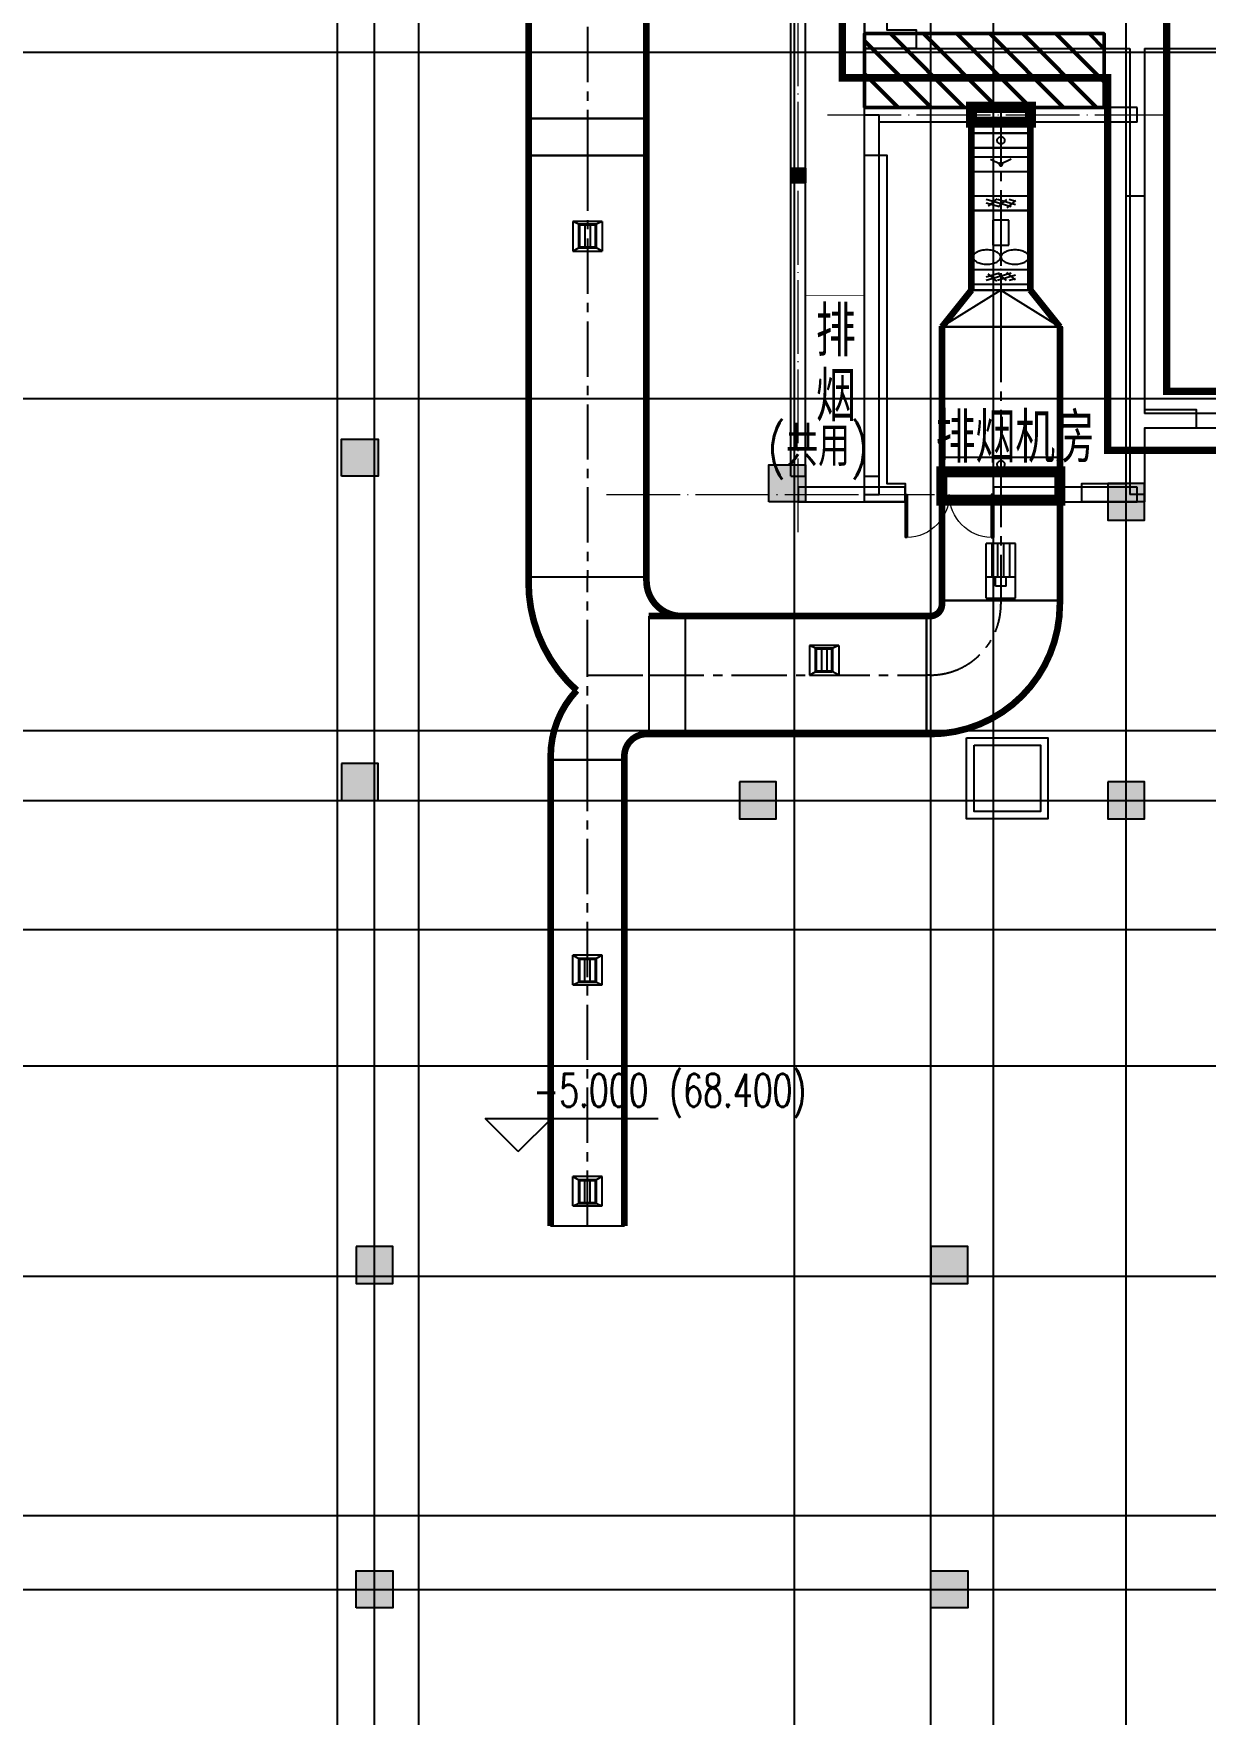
# Model space of a CAD drawing. Extents: x 369444 to 684549, y -549309 to 575337.
# Drawn here: x 562399 to 578299, y 200661 to 223457 of the extents above; entities that cross this region are included whole.
import ezdxf

# ---------------------------------------------------------------- set-up
doc = ezdxf.new("R2010")
doc.units = 0
doc.header["$LTSCALE"] = 1000
doc.header["$MEASUREMENT"] = 0
for name, pattern in [('CENTER2', [1.125, 0.75, -0.125, 0.125, -0.125]), ('DASH', [0.35, 0.25, -0.1]), ('DOTE', [2.42, 2, -0.2, 0.02, -0.2])]:
    doc.linetypes.add(name, pattern=pattern)
for name, color, linetype in [('COLUMN', 9, 'Continuous'), ('DOTE', 1, 'Continuous'), ('DUCT-排烟中心线', 5, 'CENTER2'), ('DUCT-排烟法兰', 4, 'Continuous'), ('DUCT-排烟管', 2, 'Continuous'), ('DUCT-排烟管端线', 4, 'Continuous'), ('DUCT-排烟阀门', 7, 'Continuous'), ('WALL', 9, 'Continuous'), ('WINDOW', 4, 'Continuous'), ('二期轮廓线', 8, 'DASH'), ('景观场地标高', 4, 'Continuous'), ('构造柱', 6, 'Continuous'), ('砼墙', 151, 'Continuous'), ('车库集水坑', 60, 'Continuous'), ('车库风井', 6, 'Continuous'), ('防火分区线', 7, 'Continuous'), ('颜洞口', 1, 'Continuous'), ('风管标注', 3, 'Continuous')]:
    doc.layers.add(name, color=color, linetype=linetype)
doc.layers.add('DOTE2', color=122, linetype='DOTE', lineweight=9)
doc.layers.add('TEXT', color=7, linetype='Continuous', lineweight=13)
doc.layers.add('FH-全面积', color=1, linetype='Continuous', lineweight=50, plot=False)
doc.styles.add('_HZTXT', font='txt.shx', dxfattribs={"width": 0.8, "bigfont": 'HZTXT.shx'})
doc.styles.add('_TCH_DIM', font='SIMPLEX', dxfattribs={"bigfont": 'GBCBIG'})

# ---------------------------------------------------------------- blocks, each defined once
blk = doc.blocks.new('A$C47E9097D')
at = {"layer": '构造柱'}
blk.add_hatch(color=256, dxfattribs=at).paths.add_polyline_path([(192350, -248876), (192150, -248876), (192150, -249076), (192350, -249076)])
blk.add_lwpolyline([(192150, -248876), (192350, -248876), (192350, -249076), (192150, -249076)], close=True, dxfattribs=at)
blk = doc.blocks.new('$DorLib2D$00000002')
for p, q in [((-0.5, 0), (-0.5, 0.4875)), ((-0.475, 0.4875), (-0.5, 0.4875)), ((-0.475, 0), (-0.475, 0.4875)), ((0.475, 0), (0.475, 0.4875)), ((0.475, 0.4875), (0.5, 0.4875)), ((0.5, 0), (0.5, 0.4875)), ((-0.5, 0), (-0.475, 0)), ((0.5, 0), (0.475, 0))]:
    blk.add_line(p, q)
at = {"lineweight": 13}
for centre, start, end in [((-0.4875, 0), 0, 88.53072), ((0.4875, 0), 91.46928, 180)]:
    blk.add_arc(centre, 0.4875, start, end, dxfattribs=at)
blk = doc.blocks.new('column500')
h = blk.add_hatch(color=0)
h.dxf.hatch_style = 1
h.paths.add_polyline_path([(-216381, -381440), (-215881, -381440), (-215881, -380940), (-216381, -380940)])
at = {"color": 0}
blk.add_lwpolyline([(-216381, -381440), (-215881, -381440), (-215881, -380940), (-216381, -380940)], close=True, dxfattribs=at)
blk = doc.blocks.new('56154dghgh')
at = {"layer": '车库集水坑', "lineweight": -2}
for points in [[(525097111, 3952329891), (525098211, 3952329891), (525098211, 3952328791), (525097111, 3952328791)], [(525097211, 3952329791), (525098111, 3952329791), (525098111, 3952328891), (525097211, 3952328891)]]:
    blk.add_lwpolyline(points, close=True, dxfattribs=at)
blk = doc.blocks.new('N-风管')
at = {"color": 0}
for p, q in [((38489411080.671562, 3905315530.820936, 3000.000008), (38489411080.671562, 3905314730.820936, 3000.000008)), ((38489411880.671562, 3905315530.820936, 3000.000008), (38489411080.671562, 3905315530.820936, 3000.000008)), ((38489411880.671562, 3905314730.820936, 3000.000008), (38489411880.671562, 3905315530.820936, 3000.000008)), ((38489405760.016151, 3905315340, 2600), (38489405671.127274, 3905315380, 2600)), ((38489405671.127274, 3905315380, 2600), (38489405671.127274, 3905314980, 2600)), ((38489406071.127274, 3905315380, 2600), (38489405671.127274, 3905315380, 2600)), ((38489405834.090233, 3905315340, 2600), (38489405834.090233, 3905315028, 2600)), ((38489405908.164307, 3905315340, 2600), (38489405908.164307, 3905315028, 2600)), ((38489406071.127274, 3905315380, 2600), (38489405982.23838, 3905315340, 2600)), ((38489411372.927811, 3905315402.404943, 3000.000008), (38489411372.927811, 3905315060.45676, 3000.000008)), ((38489411588.415314, 3905315402.404943, 3000.000008), (38489411372.927811, 3905315402.404943, 3000.000008)), ((38489411588.415314, 3905315060.45676, 3000.000008), (38489411588.415314, 3905315402.404943, 3000.000008)), ((38489405671.127274, 3905314980, 2600), (38489405760.016151, 3905315028, 2600)), ((38489405671.127274, 3905314980, 2600), (38489406071.127274, 3905314980, 2600)), ((38489406071.127274, 3905314980, 2600), (38489405982.23838, 3905315028, 2600)), ((38489411372.927811, 3905315060.45676, 3000.000008), (38489411588.415314, 3905315060.45676, 3000.000008)), ((38489411480.671562, 3905315060.45676, 3000.000008), (38489411480.671562, 3905314900.025253, 3000.000008)), ((38489411080.671562, 3905314730.820936, 3000.000008), (38489411880.671562, 3905314730.820936, 3000.000008)), ((38489411680.670143, 3905311015.41483, 2600.00001), (38489411280.670143, 3905311015.41483, 2600.00001)), ((38489411680.670143, 3905310274.41483, 2600.00001), (38489411680.670143, 3905311015.41483, 2600.00001)), ((38489411680.670143, 3905310559.40343, 2600.00001), (38489411280.670143, 3905310559.40343, 2600.00001)), ((38489411552.670143, 3905310438.62043, 2600.00001), (38489411552.670143, 3905310559.40343, 2600.00001)), ((38489411552.670143, 3905310438.62043, 2600.00001), (38489411408.670143, 3905310438.62043, 2600.00001)), ((38489411280.670143, 3905310274.41483, 2600.00001), (38489411680.670143, 3905310274.41483, 2600.00001)), ((38489408970.11615, 3905309590.5, 2600), (38489408881.227257, 3905309630.5, 2600)), ((38489408881.227257, 3905309630.5, 2600), (38489408881.227257, 3905309230.5, 2600)), ((38489409281.227257, 3905309630.5, 2600), (38489408881.227257, 3905309630.5, 2600)), ((38489409281.227257, 3905309630.5, 2600), (38489409192.338379, 3905309590.5, 2600)), ((38489409044.190224, 3905309590.5, 2600), (38489409044.190224, 3905309278.5, 2600)), ((38489409118.264313, 3905309590.5, 2600), (38489409118.264313, 3905309278.5, 2600)), ((38489408881.227257, 3905309230.5, 2600), (38489408970.11615, 3905309278.5, 2600)), ((38489408881.227257, 3905309230.5, 2600), (38489409281.227257, 3905309230.5, 2600)), ((38489409281.227257, 3905309230.5, 2600), (38489409192.338379, 3905309278.5, 2600)), ((38489406071.127274, 3905305430.195541, 2600), (38489405671.127274, 3905305430.195541, 2600)), ((38489405671.127274, 3905305430.195541, 2600), (38489405760.016151, 3905305382.195541, 2600)), ((38489405834.090233, 3905305070.195541, 2600), (38489405834.090233, 3905305382.195541, 2600)), ((38489405908.164307, 3905305070.195541, 2600), (38489405908.164307, 3905305382.195541, 2600)), ((38489406071.127274, 3905305430.195541, 2600), (38489405982.23838, 3905305382.195541, 2600)), ((38489406071.127274, 3905305030.195541, 2600), (38489406071.127274, 3905305430.195541, 2600)), ((38489405671.127274, 3905305030.195541, 2600), (38489405760.016151, 3905305070.195541, 2600)), ((38489405982.23838, 3905305070.195541, 2600), (38489406071.127274, 3905305030.195541, 2600)), ((38489405671.127274, 3905305030.195541, 2600), (38489406071.127274, 3905305030.195541, 2600)), ((38489406071.127274, 3905302430.195541, 2600), (38489405671.127274, 3905302430.195541, 2600)), ((38489405671.127274, 3905302430.195541, 2600), (38489405760.016151, 3905302382.195541, 2600)), ((38489405834.090233, 3905302070.195541, 2600), (38489405834.090233, 3905302382.195541, 2600)), ((38489405908.164307, 3905302070.195541, 2600), (38489405908.164307, 3905302382.195541, 2600)), ((38489406071.127274, 3905302430.195541, 2600), (38489405982.23838, 3905302382.195541, 2600)), ((38489406071.127274, 3905302030.195541, 2600), (38489406071.127274, 3905302430.195541, 2600)), ((38489405671.127274, 3905302030.195541, 2600), (38489405760.016151, 3905302070.195541, 2600)), ((38489405671.127274, 3905302030.195541, 2600), (38489406071.127274, 3905302030.195541, 2600)), ((38489405982.23838, 3905302070.195541, 2600), (38489406071.127274, 3905302030.195541, 2600))]:
    blk.add_line(p, q, dxfattribs=at)
at = {"color": 0, "lineweight": 40}
for p, q in [((38489405982.23838, 3905315340, 2600), (38489405760.016151, 3905315340, 2600)), ((38489405760.016151, 3905315028, 2600), (38489405760.016151, 3905315340, 2600)), ((38489405982.23838, 3905315028, 2600), (38489405982.23838, 3905315340, 2600)), ((38489405760.016151, 3905315028, 2600), (38489405982.23838, 3905315028, 2600)), ((38489409192.338379, 3905309590.5, 2600), (38489408970.11615, 3905309590.5, 2600)), ((38489408970.11615, 3905309278.5, 2600), (38489408970.11615, 3905309590.5, 2600)), ((38489409192.338379, 3905309278.5, 2600), (38489409192.338379, 3905309590.5, 2600)), ((38489408970.11615, 3905309278.5, 2600), (38489409192.338379, 3905309278.5, 2600)), ((38489405982.23838, 3905305382.195541, 2600), (38489405760.016151, 3905305382.195541, 2600)), ((38489405760.016151, 3905305382.195541, 2600), (38489405760.016151, 3905305070.195541, 2600)), ((38489405982.23838, 3905305382.195541, 2600), (38489405982.23838, 3905305070.195541, 2600)), ((38489405760.016151, 3905305070.195541, 2600), (38489405982.23838, 3905305070.195541, 2600)), ((38489405982.23838, 3905302382.195541, 2600), (38489405760.016151, 3905302382.195541, 2600)), ((38489405760.016151, 3905302382.195541, 2600), (38489405760.016151, 3905302070.195541, 2600)), ((38489405982.23838, 3905302382.195541, 2600), (38489405982.23838, 3905302070.195541, 2600)), ((38489405760.016151, 3905302070.195541, 2600), (38489405982.23838, 3905302070.195541, 2600))]:
    blk.add_line(p, q, dxfattribs=at)
at = {"color": 0, "linetype": 'Continuous'}
for p, q in [((38489406071.127274, 3905315380, 2600), (38489406071.127274, 3905314980, 2600)), ((38489411280.670143, 3905310274.41483, 2600.00001), (38489411280.670143, 3905311015.41483, 2600.00001)), ((38489411360.670143, 3905310559.40343, 2600.00001), (38489411360.670143, 3905311015.41483, 2600.00001)), ((38489411440.670143, 3905310559.40343, 2600.00001), (38489411440.670143, 3905311015.41483, 2600.00001)), ((38489411520.670143, 3905310559.40343, 2600.00001), (38489411520.670143, 3905311015.41483, 2600.00001)), ((38489411600.670143, 3905310559.40343, 2600.00001), (38489411600.670143, 3905311015.41483, 2600.00001)), ((38489411408.670143, 3905310438.62043, 2600.00001), (38489411408.670143, 3905310559.40343, 2600.00001)), ((38489409281.227257, 3905309630.5, 2600), (38489409281.227257, 3905309230.5, 2600)), ((38489405671.127274, 3905305030.195541, 2600), (38489405671.127274, 3905305430.195541, 2600)), ((38489405671.127274, 3905302030.195541, 2600), (38489405671.127274, 3905302430.195541, 2600))]:
    blk.add_line(p, q, dxfattribs=at)
at = {"color": 0}
for centre, major_axis, ratio, start_param, end_param in [((38489411152.286118, 3905314900.025253, 3000.000008), (-50.145075, 13.213402), 0.999999968, -0.4262101611, 0.2576469099), ((38489411152.286118, 3905314900.025253, 3000.000008), (47.771673, 20.173988), 0.9999999667, 2.742010948, 3.4258680271), ((38489411217.689301, 3905314846.717683, 3000.000008), (-98.876179, 93.716623), 0.9999998411, -0.341996041, 0.0747575126), ((38489411217.689301, 3905314953.332823, 3000.000008), (103.797526, 88.234787), 0.9999998646, 3.1209171448, 3.5376706858), ((38489411261.318779, 3905314760.866625, 3000.000008), (-75.910463, 219.794392), 0.9999996309, -0.125070434, 0.1376413551), ((38489411290.053162, 3905314624.363283, 3000.000008), (-10.42252, 371.882687), 0.9999999191, -0.0280190341, 0.1794550407), ((38489411290.053162, 3905314624.363283, 3000.000008), (-371.160887, 25.396662), 0.9999998827, 4.5732333702, 4.7807074245), ((38489411318.787552, 3905314760.866625, 3000.000008), (-218.632186, 79.195759), 0.9999997334, 4.5897340887, 4.8524457128), ((38489411362.417023, 3905314846.717683, 3000.000008), (-99.639258, 92.904939), 0.9999998553, 4.5758867342, 4.9926401179), ((38489411362.417023, 3905314953.332823, 3000.000008), (102.717208, 89.490141), 0.9999998291, 4.4658849819, 4.882638353), ((38489411427.820213, 3905314900.025253, 3000.000008), (4.752596, 51.638502), 0.9999999384, -1.4790189843, -0.7951618654), ((38489411427.820213, 3905314900.025253, 3000.000008), (-7.468083, 51.316176), 0.999999932, 3.8840156365, 4.5678727636), ((38489411533.522911, 3905314900.025253, 3000.000008), (-4.752596, 51.638502), 0.9999999384, 0.7951618662, 1.4790189851), ((38489411533.522911, 3905314900.025253, 3000.000008), (7.468083, 51.316176), 0.999999932, 1.7153125445, 2.3991696715), ((38489411598.926102, 3905314846.717683, 3000.000008), (99.639258, 92.904939), 0.9999998553, 1.2905451895, 1.7072985731), ((38489411598.926102, 3905314953.332823, 3000.000008), (-102.717209, 89.490141), 0.9999998291, 1.4005469537, 1.8173003247), ((38489411642.555573, 3905314760.866625, 3000.000008), (218.632186, 79.195759), 0.9999997334, 1.4307395946, 1.6934512186), ((38489411671.289963, 3905314624.363283, 3000.000008), (371.160887, 25.396662), 0.9999998827, 1.502477883, 1.7099519372), ((38489411671.289963, 3905314624.363283, 3000.000008), (10.422521, 371.882687), 0.9999999191, -0.1794550402, 0.0280190345), ((38489411700.024353, 3905314760.866625, 3000.000008), (75.910463, 219.794392), 0.9999996309, -0.1376413549, 0.1250704342), ((38489411743.653816, 3905314846.717683, 3000.000008), (98.876179, 93.716623), 0.9999998411, -0.0747575123, 0.3419960412), ((38489411743.653816, 3905314953.332823, 3000.000008), (-103.797526, 88.234787), 0.9999998646, 2.7455146205, 3.1622681614), ((38489411809.057007, 3905314900.025253, 3000.000008), (50.145075, 13.213402), 0.999999968, -0.2576469091, 0.4262101619), ((38489411809.057007, 3905314900.025253, 3000.000008), (-47.771673, 20.173988), 0.9999999667, 2.8573172795, 3.5411743586), ((38489411261.318779, 3905315039.183881, 3000.000008), (72.911688, 220.807289), 0.9999996892, 2.9903393295, 3.2530511038), ((38489411290.053162, 3905315175.687223, 3000.000008), (10.422521, 371.882687), 0.9999999191, 2.9621376134, 3.1696116881), ((38489411290.053162, 3905315175.687223, 3000.000008), (371.160887, 25.396662), 0.9999998827, 4.6440705366, 4.8515445908), ((38489411318.787552, 3905315039.183881, 3000.000008), (217.804069, 81.445655), 0.9999996747, 4.5620220604, 4.8247336696), ((38489411642.555573, 3905315039.183881, 3000.000008), (-217.804069, 81.445655), 0.9999996747, 1.4584516374, 1.7211632467), ((38489411671.289963, 3905315175.687223, 3000.000008), (-371.160887, 25.396662), 0.9999998827, 1.4316407166, 1.6391147709), ((38489411671.289963, 3905315175.687223, 3000.000008), (-10.42252, 371.882687), 0.9999999191, 3.1135736195, 3.3210476943), ((38489411700.024353, 3905315039.183881, 3000.000008), (-72.911688, 220.807289), 0.9999996892, 3.0301342035, 3.2928459779)]:
    blk.add_ellipse(centre, major_axis=major_axis, ratio=ratio, start_param=start_param, end_param=end_param, dxfattribs=at)
for p in [(38489411480.671562, 3905315530.820936, 3000.000008), (38489411480.671562, 3905314730.820936, 3000.000008)]:
    blk.add_point(p, dxfattribs=at)
at = {"layer": 'DUCT-排烟中心线', "color": 0}
for p, q in [((38489405871.127274, 3905324770.168932), (38489405871.127274, 3905316777.498151)), ((38489411480.671562, 3905316930.369665), (38489411480.671562, 3905314452.291281)), ((38489405871.127274, 3905316777.298151), (38489405871.127274, 3905316277.298151)), ((38489405871.127274, 3905316277.098152), (38489405871.127274, 3905310560.7)), ((38489411480.671562, 3905316382.228329), (38489411480.671562, 3905316259.22617)), ((38489411480.671562, 3905315530.620936), (38489411480.671562, 3905314731.020936)), ((38489411480.671562, 3905314452.091281), (38489411480.671562, 3905313952.091281)), ((38489411480.671562, 3905313951.891282), (38489411480.671562, 3905312187.959154)), ((38489411480.671562, 3905311987.559154), (38489411480.627831, 3905310240.675966)), ((38489405871.127274, 3905309230.5), (38489405871.127274, 3905310560.5)), ((38489411480.627823, 3905310240.475966), (38489411480.626572, 3905310190.475966)), ((38489405871.127274, 3905308080.5), (38489405871.127274, 3905309230.5)), ((38489405871.127274, 3905309230.5), (38489407201.127274, 3905309230.5)), ((38489406701.327263, 3905309230.5), (38489410470.426567, 3905309230.5)), ((38489410520.626572, 3905309230.5), (38489410470.626572, 3905309230.5)), ((38489405871.127274, 3905301760), (38489405871.127274, 3905308080.3))]:
    blk.add_line(p, q, dxfattribs=at)
blk.add_arc((38489410520.626572, 3905310190.500003), 960, 270, 359.9985654326, dxfattribs=at)
at = {"layer": 'DUCT-排烟法兰', "color": 0}
for p, q in [((38489406711.127274, 3905316777.398151), (38489405031.127274, 3905316777.398151)), ((38489411050.671562, 3905316582.528329), (38489411910.671562, 3905316582.528329)), ((38489411050.671562, 3905316582.528329), (38489411910.671562, 3905316582.528329)), ((38489405031.127274, 3905316277.198152), (38489406711.127274, 3905316277.198152)), ((38489411050.671562, 3905316382.328329), (38489411910.671562, 3905316382.328329)), ((38489411050.671562, 3905316382.328329), (38489411910.671562, 3905316382.328329)), ((38489411050.671562, 3905316259.12617), (38489411910.671562, 3905316259.12617)), ((38489411050.671562, 3905316259.12617), (38489411910.671562, 3905316259.12617)), ((38489411050.671562, 3905316058.92617), (38489411910.671562, 3905316058.92617)), ((38489411050.671562, 3905315730.920936), (38489411910.671562, 3905315730.920936)), ((38489411050.671562, 3905315530.920936), (38489411910.671562, 3905315530.920936)), ((38489411050.671562, 3905315530.720936), (38489411910.671562, 3905315530.720936)), ((38489411050.671562, 3905314730.920936), (38489411910.671562, 3905314730.920936)), ((38489411050.671562, 3905314730.920936), (38489411910.671562, 3905314730.920936)), ((38489411050.671562, 3905314530.720936), (38489411910.671562, 3905314530.720936)), ((38489411050.671562, 3905314530.720936), (38489411910.671562, 3905314530.720936)), ((38489411050.671562, 3905314452.191281), (38489411910.671562, 3905314452.191281)), ((38489410640.671562, 3905313951.991282), (38489412320.671562, 3905313951.991282)), ((38489410640.671562, 3905312187.859154), (38489412320.671562, 3905312187.859154)), ((38489410640.671562, 3905311987.659153), (38489412320.671562, 3905311987.659153)), ((38489406711.127274, 3905310560.6), (38489405031.127274, 3905310560.6)), ((38489407201.227257, 3905308390.5), (38489407201.227257, 3905310070.5)), ((38489410470.526573, 3905310070.5), (38489410470.526573, 3905308390.5)), ((38489412320.627831, 3905310240.543923), (38489410640.627831, 3905310240.60801)), ((38489405341.127274, 3905308080.4), (38489406401.127274, 3905308080.4))]:
    blk.add_line(p, q, dxfattribs=at)
at = {"layer": 'DUCT-排烟管', "color": 0}
for q in [(38489410680.671562, 3905313952.091281), (38489412280.671562, 3905313952.091281)]:
    blk.add_line((38489411480.671562, 3905314452.091281), q, dxfattribs=at)
at = {"layer": 'DUCT-排烟管', "color": 0, "const_width": 90}
for points in [[(38489405071.127274, 3905324770.168932), (38489405071.127274, 3905316777.498151)], [(38489406671.127274, 3905316777.498151), (38489406671.127274, 3905324770.168932)], [(38489411080.671562, 3905316930.369665), (38489411080.671562, 3905314452.291281)], [(38489411880.671562, 3905314452.291281), (38489411880.671562, 3905316930.369665)], [(38489405071.127274, 3905316777.298151), (38489405071.127274, 3905316277.298151)], [(38489406671.127274, 3905316777.298151), (38489406671.127274, 3905316277.298151)], [(38489411080.671562, 3905316382.428329), (38489411080.671562, 3905316582.428329)], [(38489411880.671562, 3905316582.428329), (38489411880.671562, 3905316382.428329)], [(38489405071.127274, 3905316277.098152), (38489405071.127274, 3905310560.7)], [(38489406671.127274, 3905310560.7), (38489406671.127274, 3905316277.098152)], [(38489411080.671562, 3905316382.228329), (38489411080.671562, 3905316259.22617)], [(38489411080.671562, 3905316059.02617), (38489411080.671562, 3905316259.02617)], [(38489411880.671562, 3905316259.22617), (38489411880.671562, 3905316382.228329)], [(38489411880.671562, 3905316259.02617), (38489411880.671562, 3905316059.02617)], [(38489411080.671562, 3905315530.820936), (38489411080.671562, 3905315730.820936)], [(38489411880.671562, 3905315730.820936), (38489411880.671562, 3905315530.820936)], [(38489411080.671562, 3905315530.620936), (38489411080.671562, 3905314731.020936)], [(38489411880.671562, 3905314731.020936), (38489411880.671562, 3905315530.620936)], [(38489411080.671562, 3905314530.820936), (38489411080.671562, 3905314730.820936)], [(38489411880.671562, 3905314730.820936), (38489411880.671562, 3905314530.820936)], [(38489411080.671562, 3905314452.091281), (38489410680.671562, 3905313952.091281)], [(38489411880.671562, 3905314452.091281), (38489412280.671562, 3905313952.091281)], [(38489410680.671562, 3905313951.891282), (38489410680.671562, 3905312187.959154)], [(38489412280.671562, 3905312187.959154), (38489412280.671562, 3905313951.891282)], [(38489410680.671562, 3905311987.759153), (38489410680.671562, 3905312187.759153)], [(38489412280.671562, 3905312187.759153), (38489412280.671562, 3905311987.759153)], [(38489410680.671562, 3905311987.579181), (38489410680.627831, 3905310240.695993)], [(38489412280.627831, 3905310240.655939), (38489412280.671562, 3905311987.539126)], [(38489405071.127274, 3905310560.5), (38489405071.127274, 3905310510.5)], [(38489406671.127274, 3905310510.5), (38489406671.127274, 3905310560.5)], [(38489410680.626572, 3905310190.495994), (38489410680.627823, 3905310240.495994)], [(38489412280.627823, 3905310240.455939), (38489412280.626572, 3905310190.455939)], [(38489410470.426567, 3905310030.5), (38489406701.327263, 3905310030.5)], [(38489407201.127274, 3905310030.5), (38489407151.127274, 3905310030.5)], [(38489410470.626572, 3905310030.5), (38489410520.626572, 3905310030.5)], [(38489406671.127274, 3905308430.5), (38489407201.127274, 3905308430.5)], [(38489406701.327263, 3905308430.5), (38489410470.426567, 3905308430.5)], [(38489410520.626572, 3905308430.5), (38489410470.626572, 3905308430.5)], [(38489405371.127274, 3905308130.5), (38489405371.127274, 3905308080.5)], [(38489405371.127274, 3905308080.3), (38489405371.127274, 3905301760)], [(38489406371.127274, 3905308080.5), (38489406371.127274, 3905308130.5)], [(38489406371.127274, 3905301760), (38489406371.127274, 3905308080.3)]]:
    blk.add_lwpolyline(points, dxfattribs=at)
for points in [[(38489405071.127274, 3905310510.5, 0.2163306963), (38489405725.494751, 3905309022.56454)], [(38489405725.494751, 3905309022.564541, 0.1913496297), (38489405371.127274, 3905308130.5)]]:
    blk.add_lwpolyline(points, format="xyb", dxfattribs=at)
at = {"layer": 'DUCT-排烟管', "color": 0, "extrusion": (0, 0, -1), "const_width": 90}
for points in [[(-38489407151.127274, 3905310030.5, 0.4142135621), (-38489406671.127274, 3905310510.5)], [(-38489410680.626572, 3905310190.495994, 0.4142062223), (-38489410520.626572, 3905310030.500003)], [(-38489412280.626572, 3905310190.455939, 0.4142062294), (-38489410520.626572, 3905308430.500003)], [(-38489406371.127274, 3905308130.5, 0.4142135624), (-38489406671.127274, 3905308430.5)]]:
    blk.add_lwpolyline(points, format="xyb", dxfattribs=at)
at = {"layer": 'DUCT-排烟管端线', "color": 0}
for p, q in [((38489411880.671562, 3905316930.369665), (38489411080.671562, 3905316930.369665)), ((38489405071.127274, 3905316777.498151), (38489406671.127274, 3905316777.498151)), ((38489406671.127274, 3905316777.298151), (38489405071.127274, 3905316777.298151)), ((38489411080.671562, 3905316582.428329), (38489411880.671562, 3905316582.428329)), ((38489405071.127274, 3905316277.298151), (38489406671.127274, 3905316277.298151)), ((38489406671.127274, 3905316277.098152), (38489405071.127274, 3905316277.098152)), ((38489411080.671562, 3905316382.428329), (38489411880.671562, 3905316382.428329)), ((38489411880.671562, 3905316382.228329), (38489411080.671562, 3905316382.228329)), ((38489411080.671562, 3905316259.22617), (38489411880.671562, 3905316259.22617)), ((38489411080.671562, 3905316259.02617), (38489411880.671562, 3905316259.02617)), ((38489411080.671562, 3905316059.02617), (38489411880.671562, 3905316059.02617)), ((38489411080.671562, 3905315730.820936), (38489411880.671562, 3905315730.820936)), ((38489411080.671562, 3905315530.820936), (38489411880.671562, 3905315530.820936)), ((38489411880.671562, 3905315530.620936), (38489411080.671562, 3905315530.620936)), ((38489411080.671562, 3905314731.020936), (38489411880.671562, 3905314731.020936)), ((38489411080.671562, 3905314730.820936), (38489411880.671562, 3905314730.820936)), ((38489411080.671562, 3905314530.820936), (38489411880.671562, 3905314530.820936)), ((38489411080.671562, 3905314452.291281), (38489411880.671562, 3905314452.291281)), ((38489411880.671562, 3905314452.091281), (38489411080.671562, 3905314452.091281)), ((38489410680.671562, 3905313952.091281), (38489412280.671562, 3905313952.091281)), ((38489412280.671562, 3905313951.891282), (38489410680.671562, 3905313951.891282)), ((38489410680.671562, 3905312187.959154), (38489412280.671562, 3905312187.959154)), ((38489410680.671562, 3905312187.759153), (38489412280.671562, 3905312187.759153)), ((38489410680.671562, 3905311987.759153), (38489412280.671562, 3905311987.759153)), ((38489412280.671562, 3905311987.539126), (38489410680.671562, 3905311987.579181)), ((38489405071.127274, 3905310560.7), (38489406671.127274, 3905310560.7)), ((38489406671.127274, 3905310560.5), (38489405071.127274, 3905310560.5)), ((38489412280.627823, 3905310240.455939), (38489410680.627823, 3905310240.495994)), ((38489410680.627831, 3905310240.695993), (38489412280.627831, 3905310240.655939)), ((38489406701.327263, 3905310030.5), (38489406701.327263, 3905308430.5)), ((38489407201.127274, 3905308430.5), (38489407201.127274, 3905310030.5)), ((38489410470.426567, 3905308430.5), (38489410470.426567, 3905310030.5)), ((38489410470.626572, 3905308430.5), (38489410470.626572, 3905310030.5)), ((38489405371.127274, 3905308080.5), (38489406371.127274, 3905308080.5)), ((38489406371.127274, 3905308080.3), (38489405371.127274, 3905308080.3)), ((38489405371.127274, 3905301760), (38489406371.127274, 3905301760))]:
    blk.add_line(p, q, dxfattribs=at)
at = {"layer": 'DUCT-排烟阀门', "color": 0}
for p, q in [((38489411430.770233, 3905316485.567855), (38489411431.557198, 3905316491.797395)), ((38489411430.770233, 3905316479.288803), (38489411430.770233, 3905316485.567855)), ((38489411431.557198, 3905316473.059264), (38489411430.770233, 3905316479.288803)), ((38489411431.557198, 3905316491.797395), (38489411433.118736, 3905316497.879179)), ((38489411433.118736, 3905316466.977479), (38489411431.557198, 3905316473.059264)), ((38489411433.118736, 3905316497.879179), (38489411435.430206, 3905316503.717294)), ((38489411435.430206, 3905316461.139365), (38489411433.118736, 3905316466.977479)), ((38489411435.430206, 3905316503.717294), (38489411438.45517, 3905316509.219669)), ((38489411438.45517, 3905316455.63699), (38489411435.430206, 3905316461.139365)), ((38489411438.45517, 3905316509.219669), (38489411442.145897, 3905316514.299529)), ((38489411442.145897, 3905316450.55713), (38489411438.45517, 3905316455.63699)), ((38489411442.145897, 3905316514.299529), (38489411446.444206, 3905316518.876761)), ((38489411446.444206, 3905316445.979898), (38489411442.145897, 3905316450.55713)), ((38489411446.444206, 3905316518.876761), (38489411451.282303, 3905316522.879179)), ((38489411451.282303, 3905316441.977479), (38489411446.444206, 3905316445.979898)), ((38489411451.282303, 3905316522.879179), (38489411456.583878, 3905316526.243663)), ((38489411456.583878, 3905316438.612995), (38489411451.282303, 3905316441.977479)), ((38489411456.583878, 3905316526.243663), (38489411462.265343, 3905316528.917154)), ((38489411462.265343, 3905316435.939505), (38489411456.583878, 3905316438.612995)), ((38489411462.265343, 3905316528.917154), (38489411468.237068, 3905316530.857488)), ((38489411468.237068, 3905316433.999171), (38489411462.265343, 3905316435.939505)), ((38489411468.237068, 3905316530.857488), (38489411474.4049, 3905316532.034064)), ((38489411474.4049, 3905316532.034064), (38489411480.671562, 3905316532.428329)), ((38489411480.671562, 3905316569.928329), (38489411480.671562, 3905316394.928329)), ((38489411480.671562, 3905316532.428329), (38489411486.938217, 3905316532.034065)), ((38489411486.938217, 3905316532.034065), (38489411493.106056, 3905316530.857488)), ((38489411493.106056, 3905316530.857488), (38489411499.077789, 3905316528.917154)), ((38489411499.077789, 3905316435.939505), (38489411493.106056, 3905316433.999171)), ((38489411499.077789, 3905316528.917154), (38489411504.759247, 3905316526.243664)), ((38489411504.759247, 3905316438.612996), (38489411499.077789, 3905316435.939505)), ((38489411504.759247, 3905316526.243664), (38489411510.060822, 3905316522.879179)), ((38489411510.060822, 3905316441.97748), (38489411504.759247, 3905316438.612996)), ((38489411510.060822, 3905316522.879179), (38489411514.898918, 3905316518.876761)), ((38489411514.898918, 3905316445.979898), (38489411510.060822, 3905316441.97748)), ((38489411514.898918, 3905316518.876761), (38489411519.197227, 3905316514.299529)), ((38489411519.197227, 3905316450.55713), (38489411514.898918, 3905316445.979898)), ((38489411519.197227, 3905316514.299529), (38489411522.887947, 3905316509.219669)), ((38489411522.887947, 3905316455.63699), (38489411519.197227, 3905316450.55713)), ((38489411522.887947, 3905316509.219669), (38489411525.912918, 3905316503.717294)), ((38489411525.912918, 3905316461.139365), (38489411522.887947, 3905316455.63699)), ((38489411525.912918, 3905316503.717294), (38489411528.224388, 3905316497.879179)), ((38489411528.224388, 3905316466.97748), (38489411525.912918, 3905316461.139365)), ((38489411528.224388, 3905316497.879179), (38489411529.785927, 3905316491.797395)), ((38489411529.785927, 3905316473.059264), (38489411528.224388, 3905316466.97748)), ((38489411529.785927, 3905316491.797395), (38489411530.572899, 3905316485.567856)), ((38489411530.572899, 3905316479.288804), (38489411529.785927, 3905316473.059264)), ((38489411530.572899, 3905316485.567856), (38489411530.572899, 3905316479.288804)), ((38489411340.671562, 3905316229.02617), (38489411480.671562, 3905316159.02617)), ((38489411474.4049, 3905316432.822594), (38489411468.237068, 3905316433.999171)), ((38489411480.671562, 3905316432.428329), (38489411474.4049, 3905316432.822594)), ((38489411486.938217, 3905316432.822595), (38489411480.671562, 3905316432.428329)), ((38489411620.671562, 3905316229.02617), (38489411480.671562, 3905316159.02617)), ((38489411493.106056, 3905316433.999171), (38489411486.938217, 3905316432.822595)), ((38489411459.359222, 3905316165.09007), (38489411458.607857, 3905316161.070688)), ((38489411458.607857, 3905316161.070688), (38489411458.607857, 3905316156.981683)), ((38489411458.607857, 3905316156.981683), (38489411459.359222, 3905316152.9623)), ((38489411460.836342, 3905316168.902953), (38489411459.359222, 3905316165.09007)), ((38489411459.359222, 3905316152.9623), (38489411460.836342, 3905316149.149415)), ((38489411462.988922, 3905316172.379493), (38489411460.836342, 3905316168.902953)), ((38489411460.836342, 3905316149.149415), (38489411462.988922, 3905316145.672872)), ((38489411465.743668, 3905316175.401302), (38489411462.988922, 3905316172.379493)), ((38489411462.988922, 3905316145.672872), (38489411465.743668, 3905316142.651059)), ((38489411466.088402, 3905316162.564013), (38489411465.682404, 3905316159.740199)), ((38489411465.682404, 3905316159.740199), (38489411465.818153, 3905316156.890578)), ((38489411469.00676, 3905316177.865476), (38489411465.743668, 3905316175.401302)), ((38489411465.743668, 3905316142.651059), (38489411469.00676, 3905316140.18688)), ((38489411465.818153, 3905316156.890578), (38489411466.49073, 3905316154.118143)), ((38489411467.021477, 3905316165.259961), (38489411466.088402, 3905316162.564013)), ((38489411466.49073, 3905316154.118143), (38489411467.67585, 3905316151.523097)), ((38489411468.447906, 3905316167.730603), (38489411467.021477, 3905316165.259961)), ((38489411467.67585, 3905316151.523097), (38489411469.330673, 3905316149.199231)), ((38489411470.316132, 3905316169.886643), (38489411468.447906, 3905316167.730603)), ((38489411472.667091, 3905316179.6881), (38489411469.00676, 3905316177.865476)), ((38489411469.00676, 3905316140.18688), (38489411472.667091, 3905316138.364251)), ((38489411469.330673, 3905316149.199231), (38489411471.39537, 3905316147.230536)), ((38489411470.241814, 3905316161.556399), (38489411469.951431, 3905316159.53683)), ((38489411469.951431, 3905316159.53683), (38489411470.048523, 3905316157.498804)), ((38489411470.048523, 3905316157.498804), (38489411470.529541, 3905316155.515981)), ((38489411470.909126, 3905316163.484519), (38489411470.241814, 3905316161.556399)), ((38489411472.558617, 3905316171.650159), (38489411470.316132, 3905316169.886643)), ((38489411470.529541, 3905316155.515981), (38489411471.377129, 3905316153.660026)), ((38489411471.929298, 3905316165.251503), (38489411470.909126, 3905316163.484519)), ((38489411471.377129, 3905316153.660026), (38489411472.560654, 3905316151.998016)), ((38489411471.39537, 3905316147.230536), (38489411473.795341, 3905316145.688167)), ((38489411473.265427, 3905316166.793488), (38489411471.929298, 3905316165.251503)), ((38489411475.094337, 3905316172.95741), (38489411472.558617, 3905316171.650159)), ((38489411472.560654, 3905316151.998016), (38489411474.037308, 3905316150.590023)), ((38489411476.599998, 3905316180.807106), (38489411472.667091, 3905316179.6881)), ((38489411472.667091, 3905316138.364251), (38489411476.599998, 3905316137.245239)), ((38489411474.869247, 3905316168.05474), (38489411473.265427, 3905316166.793488)), ((38489411473.795341, 3905316145.688167), (38489411476.44384, 3905316144.627867)), ((38489411474.037308, 3905316150.590023), (38489411475.753754, 3905316149.486934)), ((38489411476.682777, 3905316168.989677), (38489411474.869247, 3905316168.05474)), ((38489411477.831627, 3905316173.76115), (38489411475.094337, 3905316172.95741)), ((38489411475.753754, 3905316149.486934), (38489411477.647926, 3905316148.728618)), ((38489411476.44384, 3905316144.627867), (38489411479.24514, 3905316144.08796)), ((38489411480.671562, 3905316181.18439), (38489411476.599998, 3905316180.807106)), ((38489411476.599998, 3905316137.245239), (38489411480.671562, 3905316136.86795)), ((38489411478.640457, 3905316169.564507), (38489411476.682777, 3905316168.989677)), ((38489411477.647926, 3905316148.728618), (38489411479.65139, 3905316148.342482)), ((38489411480.671562, 3905316174.03233), (38489411477.831627, 3905316173.76115)), ((38489411480.671562, 3905316169.758454), (38489411478.640457, 3905316169.564507)), ((38489411479.24514, 3905316144.08796), (38489411482.097977, 3905316144.087958)), ((38489411479.65139, 3905316148.342482), (38489411481.691727, 3905316148.342483)), ((38489411484.743134, 3905316180.807101), (38489411480.671562, 3905316181.18439)), ((38489411483.511497, 3905316173.761147), (38489411480.671562, 3905316174.03233)), ((38489411482.70266, 3905316169.564508), (38489411480.671562, 3905316169.758454)), ((38489411480.671562, 3905316136.86795), (38489411484.743134, 3905316137.245233)), ((38489411481.691727, 3905316148.342483), (38489411483.695198, 3905316148.728619)), ((38489411482.097977, 3905316144.087958), (38489411484.899277, 3905316144.627863)), ((38489411484.660347, 3905316168.989679), (38489411482.70266, 3905316169.564508)), ((38489411486.248787, 3905316172.957405), (38489411483.511497, 3905316173.761147)), ((38489411483.695198, 3905316148.728619), (38489411485.589378, 3905316149.486937)), ((38489411486.473877, 3905316168.054743), (38489411484.660347, 3905316168.989679)), ((38489411488.676033, 3905316179.688089), (38489411484.743134, 3905316180.807101)), ((38489411484.743134, 3905316137.245233), (38489411488.676033, 3905316138.364239)), ((38489411484.899277, 3905316144.627863), (38489411487.547783, 3905316145.688159)), ((38489411485.589378, 3905316149.486937), (38489411487.305817, 3905316150.590026)), ((38489411488.7845, 3905316171.650151), (38489411486.248787, 3905316172.957405)), ((38489411488.07769, 3905316166.793491), (38489411486.473877, 3905316168.054743)), ((38489411487.305817, 3905316150.590026), (38489411488.782478, 3905316151.99802)), ((38489411487.547783, 3905316145.688159), (38489411489.947746, 3905316147.230527)), ((38489411489.413834, 3905316165.251507), (38489411488.07769, 3905316166.793491)), ((38489411492.336357, 3905316177.865459), (38489411488.676033, 3905316179.688089)), ((38489411488.676033, 3905316138.364239), (38489411492.336357, 3905316140.186863)), ((38489411488.782478, 3905316151.99802), (38489411489.966003, 3905316153.66003)), ((38489411491.026993, 3905316169.886633), (38489411488.7845, 3905316171.650151)), ((38489411490.43399, 3905316163.484524), (38489411489.413834, 3905316165.251507)), ((38489411489.947746, 3905316147.230527), (38489411492.012459, 3905316149.199219)), ((38489411489.966003, 3905316153.66003), (38489411490.813583, 3905316155.515986)), ((38489411491.101318, 3905316161.556404), (38489411490.43399, 3905316163.484524)), ((38489411490.813583, 3905316155.515986), (38489411491.294609, 3905316157.498809)), ((38489411492.895218, 3905316167.73059), (38489411491.026993, 3905316169.886633)), ((38489411491.391693, 3905316159.536835), (38489411491.101318, 3905316161.556404)), ((38489411491.294609, 3905316157.498809), (38489411491.391693, 3905316159.536835)), ((38489411492.012459, 3905316149.199219), (38489411493.667267, 3905316151.523083)), ((38489411495.599457, 3905316175.401281), (38489411492.336357, 3905316177.865459)), ((38489411492.336357, 3905316140.186863), (38489411495.599457, 3905316142.651037)), ((38489411494.32164, 3905316165.259947), (38489411492.895218, 3905316167.73059)), ((38489411493.667267, 3905316151.523083), (38489411494.852386, 3905316154.118129)), ((38489411495.254723, 3905316162.563999), (38489411494.32164, 3905316165.259947)), ((38489411494.852386, 3905316154.118129), (38489411495.524979, 3905316156.890563)), ((38489411495.660721, 3905316159.740184), (38489411495.254723, 3905316162.563999)), ((38489411495.524979, 3905316156.890563), (38489411495.660721, 3905316159.740184)), ((38489411498.354202, 3905316172.379468), (38489411495.599457, 3905316175.401281)), ((38489411495.599457, 3905316142.651037), (38489411498.354202, 3905316145.672846)), ((38489411500.506783, 3905316168.902924), (38489411498.354202, 3905316172.379468)), ((38489411498.354202, 3905316145.672846), (38489411500.506783, 3905316149.149387)), ((38489411501.983902, 3905316165.090039), (38489411500.506783, 3905316168.902924)), ((38489411500.506783, 3905316149.149387), (38489411501.983902, 3905316152.96227)), ((38489411502.73526, 3905316161.070656), (38489411501.983902, 3905316165.090039)), ((38489411501.983902, 3905316152.96227), (38489411502.73526, 3905316156.981651)), ((38489411502.73526, 3905316156.981651), (38489411502.73526, 3905316161.070656)), ((38489411619.842232, 3905315580.820936), (38489411280.671562, 3905315678.731076)), ((38489411459.842232, 3905315580.820936), (38489411280.671562, 3905315632.543055)), ((38489411425.475578, 3905315688.945941), (38489411310.005524, 3905315588.945941)), ((38489411680.671562, 3905315609.449044), (38489411433.432083, 3905315680.820936)), ((38489411554.972954, 3905315680.820936), (38489411439.502892, 3905315580.820936)), ((38489411677.510071, 3905315669.213785), (38489411562.040024, 3905315569.213785)), ((38489411680.671562, 3905315655.637065), (38489411593.432083, 3905315680.820936)), ((38489411619.842232, 3905314680.820936), (38489411280.671562, 3905314582.910797)), ((38489411459.842232, 3905314680.820936), (38489411280.671562, 3905314629.098818)), ((38489411425.475578, 3905314572.695931), (38489411310.005524, 3905314672.695931)), ((38489411680.671562, 3905314652.192829), (38489411433.432083, 3905314580.820936)), ((38489411554.972954, 3905314580.820936), (38489411439.502892, 3905314680.820936)), ((38489411677.510071, 3905314592.428087), (38489411562.040024, 3905314692.428087)), ((38489411680.671562, 3905314606.004807), (38489411593.432083, 3905314580.820936)), ((38489411433.118736, 3905312103.210003), (38489411435.430206, 3905312109.048118)), ((38489411435.430206, 3905312109.048118), (38489411438.45517, 3905312114.550493)), ((38489411438.45517, 3905312114.550493), (38489411442.145897, 3905312119.630352)), ((38489411442.145897, 3905312119.630352), (38489411446.444206, 3905312124.207585)), ((38489411446.444206, 3905312124.207585), (38489411451.282303, 3905312128.210003)), ((38489411451.282303, 3905312128.210003), (38489411456.583878, 3905312131.574487)), ((38489411456.583878, 3905312131.574487), (38489411462.265343, 3905312134.247978)), ((38489411462.265343, 3905312134.247978), (38489411468.237068, 3905312136.188312)), ((38489411468.237068, 3905312136.188312), (38489411474.4049, 3905312137.364888)), ((38489411474.4049, 3905312137.364888), (38489411480.671562, 3905312137.759153)), ((38489411480.671562, 3905312175.259153), (38489411480.671562, 3905312000.259153)), ((38489411480.671562, 3905312137.759153), (38489411486.938217, 3905312137.364889)), ((38489411486.938217, 3905312137.364889), (38489411493.106056, 3905312136.188312)), ((38489411493.106056, 3905312136.188312), (38489411499.077789, 3905312134.247978)), ((38489411499.077789, 3905312134.247978), (38489411504.759247, 3905312131.574488)), ((38489411504.759247, 3905312131.574488), (38489411510.060822, 3905312128.210003)), ((38489411510.060822, 3905312128.210003), (38489411514.898918, 3905312124.207585)), ((38489411514.898918, 3905312124.207585), (38489411519.197227, 3905312119.630353)), ((38489411519.197227, 3905312119.630353), (38489411522.887947, 3905312114.550493)), ((38489411522.887947, 3905312114.550493), (38489411525.912918, 3905312109.048118)), ((38489411525.912918, 3905312109.048118), (38489411528.224388, 3905312103.210003)), ((38489411430.770233, 3905312090.898679), (38489411431.557198, 3905312097.128219)), ((38489411430.770233, 3905312084.619627), (38489411430.770233, 3905312090.898679)), ((38489411431.557198, 3905312078.390088), (38489411430.770233, 3905312084.619627)), ((38489411431.557198, 3905312097.128219), (38489411433.118736, 3905312103.210003)), ((38489411433.118736, 3905312072.308303), (38489411431.557198, 3905312078.390088)), ((38489411435.430206, 3905312066.470189), (38489411433.118736, 3905312072.308303)), ((38489411438.45517, 3905312060.967813), (38489411435.430206, 3905312066.470189)), ((38489411442.145897, 3905312055.887954), (38489411438.45517, 3905312060.967813)), ((38489411446.444206, 3905312051.310722), (38489411442.145897, 3905312055.887954)), ((38489411451.282303, 3905312047.308303), (38489411446.444206, 3905312051.310722)), ((38489411456.583878, 3905312043.943819), (38489411451.282303, 3905312047.308303)), ((38489411462.265343, 3905312041.270329), (38489411456.583878, 3905312043.943819)), ((38489411468.237068, 3905312039.329995), (38489411462.265343, 3905312041.270329)), ((38489411474.4049, 3905312038.153418), (38489411468.237068, 3905312039.329995)), ((38489411480.671562, 3905312037.759153), (38489411474.4049, 3905312038.153418)), ((38489411486.938217, 3905312038.153419), (38489411480.671562, 3905312037.759153)), ((38489411493.106056, 3905312039.329995), (38489411486.938217, 3905312038.153419)), ((38489411499.077789, 3905312041.270329), (38489411493.106056, 3905312039.329995)), ((38489411504.759247, 3905312043.94382), (38489411499.077789, 3905312041.270329)), ((38489411510.060822, 3905312047.308304), (38489411504.759247, 3905312043.94382)), ((38489411514.898918, 3905312051.310722), (38489411510.060822, 3905312047.308304)), ((38489411519.197227, 3905312055.887954), (38489411514.898918, 3905312051.310722)), ((38489411522.887947, 3905312060.967814), (38489411519.197227, 3905312055.887954)), ((38489411525.912918, 3905312066.470189), (38489411522.887947, 3905312060.967814)), ((38489411528.224388, 3905312072.308304), (38489411525.912918, 3905312066.470189)), ((38489411528.224388, 3905312103.210003), (38489411529.785927, 3905312097.128219)), ((38489411529.785927, 3905312078.390088), (38489411528.224388, 3905312072.308304)), ((38489411529.785927, 3905312097.128219), (38489411530.572899, 3905312090.89868)), ((38489411530.572899, 3905312084.619627), (38489411529.785927, 3905312078.390088)), ((38489411530.572899, 3905312090.89868), (38489411530.572899, 3905312084.619627))]:
    blk.add_line(p, q, dxfattribs=at)
at = {"layer": '颜洞口', "color": 0, "const_width": 150}
for points in [[(38489411080.671562, 3905316930.369665), (38489411880.671562, 3905316930.369665), (38489411880.671562, 3905316730.369665), (38489411080.671562, 3905316730.369665)], [(38489412280.662323, 3905311602.721057), (38489410680.671562, 3905311602.721057), (38489410680.671562, 3905311987.578361), (38489412280.662323, 3905311987.578361)]]:
    blk.add_lwpolyline(points, close=True, dxfattribs=at)

msp = doc.modelspace()

# ---------------------------------------------------------------- hatches: boundary and pattern name
at = {"layer": 'FH-全面积'}
h = msp.add_hatch(dxfattribs=at)
h.set_pattern_fill('ANSI31', color=4, scale=200, angle=90)
h.set_pattern_definition([(135, (-4811472.3, -1883272.55), (-224.506403, -224.506403), [])])
h.paths.add_polyline_path([(573674.5, 222457), (576924.5, 222457), (576924.5, 223457), (573674.5, 223457)])

# ---------------------------------------------------------------- linework, layer by layer
at = {"layer": 'DOTE', "color": 8}
for p, q in [((566524.5, 59364.2), (566524.5, 476704.8)), ((567024.5, 59364.2), (567024.5, 476704.8)), ((567624.5, 59364.2), (567624.5, 476704.8)), ((572724.5, 59364.2), (572724.5, 476704.8)), ((574574.5, 59364.2), (574574.5, 476704.8)), ((575424.5, 59364.2), (575424.5, 476704.8)), ((577224.5, 59364.2), (577224.5, 261807))]:
    msp.add_line(p, q, dxfattribs=at)
at = {"layer": 'DOTE', "color": 8, "lineweight": -2}
for p, q in [((377844.4, 223207), (624570.9, 223207)), ((377844.4, 218507), (624570.9, 218507)), ((377844.4, 214007), (624570.9, 214007)), ((377844.4, 213057), (624570.9, 213057)), ((377844.4, 211307), (624570.9, 211307)), ((377844.4, 209457), (624570.9, 209457)), ((377844.4, 206607), (624570.9, 206607)), ((377844.4, 203357), (624570.9, 203357)), ((377844.4, 202357), (624570.9, 202357))]:
    msp.add_line(p, q, dxfattribs=at)
at = {"layer": 'DOTE2', "linetype": 'DOTE', "ltscale": 0.5}
for points in [[(572774.5, 216693.2), (572774.5, 227040.1)], [(573171.3, 222357), (577844, 222357)], [(570171.3, 217207), (574624.5, 217207)]]:
    msp.add_lwpolyline(points, dxfattribs=at)
at = {"layer": 'FH-全面积', "color": 4}
msp.add_lwpolyline([(573674.5, 222457), (576924.5, 222457), (576924.5, 223457), (573674.5, 223457)], close=True, dxfattribs=at)
at = {"layer": 'WALL'}
for p, q in [((572874.5, 217457), (572874.5, 226657)), ((573674.5, 226657), (573674.5, 223257)), ((572674.5, 217457), (572674.5, 226457)), ((573674.5, 223257), (576824.5, 223257)), ((576824.5, 223257), (577274.5, 223257)), ((577274.5, 223257), (577274.5, 218207)), ((577474.5, 223257), (577474.5, 218307)), ((577474.5, 223257), (580374.5, 223257)), ((573674.5, 217457), (573674.5, 222457)), ((577374.5, 222457), (573674.5, 222457)), ((573674.5, 217207), (573674.5, 222357)), ((573674.5, 222357), (573874.5, 222357)), ((573874.5, 217207), (573874.5, 222357)), ((573874.5, 217457), (573874.5, 222257)), ((577374.5, 222257), (573874.5, 222257)), ((577374.5, 222257), (577374.5, 222457)), ((577274.5, 218207), (577274.5, 217207)), ((580374.5, 218307), (577474.5, 218307)), ((577474.5, 218107), (577474.5, 217207)), ((580274.5, 218107), (577474.5, 218107)), ((572674.5, 217457), (572874.5, 217457)), ((574224.5, 217307), (572774.5, 217307)), ((572774.5, 217307), (572774.5, 217107)), ((573674.5, 217457), (573874.5, 217457)), ((574224.5, 217107), (574224.5, 217307)), ((577374.5, 217307), (575424.5, 217307)), ((575424.5, 217307), (575424.5, 217107)), ((577374.5, 217107), (577374.5, 217307)), ((572774.5, 217107), (574224.5, 217107)), ((573674.5, 217207), (573874.5, 217207)), ((575424.5, 217107), (577374.5, 217107)), ((577474.5, 217207), (577274.5, 217207))]:
    msp.add_line(p, q, dxfattribs=at)
at = {"layer": '二期轮廓线', "ltscale": 6}
msp.add_lwpolyline([(380274.6, 203357), (599524.6, 203357), (599524.6, 204707), (600424.6, 204707), (600424.6, 218107), (610674.6, 218107), (610674.6, 217107), (610674.6, 217107), (614474.6, 217107), (614474.6, 226657), (605824.6, 226657), (605824.6, 239057), (599524.6, 239057), (599524.6, 249357.4), (600424.6, 249357.4), (600424.6, 259157)], dxfattribs=at)
at = {"layer": '景观场地标高'}
for p, q in [((568975.9, 208293.6), (568525.9, 208743.6)), ((568525.9, 208743.6), (570873.4, 208743.6)), ((568975.9, 208293.6), (569425.9, 208743.6))]:
    msp.add_line(p, q, dxfattribs=at)
at = {"layer": '砼墙', "color": 5, "ltscale": 1}
for points in [[(574374.5, 223257), (573674.5, 223257), (573674.5, 226657), (574349.5, 226657), (574349.5, 226407), (573974.5, 226407), (573974.5, 223507), (574374.5, 223507)], [(574224.5, 217107), (573674.5, 217107), (573674.5, 221807), (573974.5, 221807), (573974.5, 217357), (574224.5, 217357)], [(578174.5, 218107), (577474.5, 218107), (577474.5, 217107), (576624.5, 217107), (576624.5, 217357), (577224.5, 217357), (577224.5, 218357), (577224.5, 221257), (577474.5, 221257), (577474.5, 218357), (578174.5, 218357)]]:
    msp.add_lwpolyline(points, close=True, dxfattribs=at)
at = {"layer": '车库风井', "linetype": 'DASH', "const_width": 10}
msp.add_lwpolyline([(572874.5, 219907), (573674.5, 219907), (573674.5, 217306.5), (572874.5, 217306.5)], close=True, dxfattribs=at)
at = {"layer": '防火分区线', "color": 6, "linetype": 'DASH', "ltscale": 8, "const_width": 100}
for points in [[(599924.5, 179357), (599924.5, 204307), (600824.5, 204307), (600824.5, 218609.2), (587474.5, 218605.8), (587474.5, 217607), (583174.5, 217607), (583174.5, 218607), (577774.5, 218607), (577774.5, 223657), (574174.5, 223657), (574174.5, 226057), (574774.5, 226057), (574774.5, 227757), (572074.5, 227757), (572074.5, 233807), (566824.5, 233807), (566824.5, 235057), (513224.5, 235057)], [(599124.5, 178557), (599124.5, 205107), (600024.5, 205107), (600024.5, 217809), (588274.5, 217806), (588274.5, 216807), (582374.5, 216807), (582374.5, 217807), (576974.5, 217807), (576974.5, 222857), (573374.5, 222857), (573374.5, 226857), (573974.5, 226857), (573974.5, 226957), (571274.5, 226957), (571274.5, 233007), (566024.5, 233007), (566024.5, 234257), (514024.5, 234257)]]:
    msp.add_lwpolyline(points, dxfattribs=at)

# ---------------------------------------------------------------- block references
at = {"layer": 'COLUMN', "color": 8, "xscale": -1, "rotation": 270}
for p in [(948014.6, 433837.9, -96.9), (953814.4, 433487.8), (948214.4, 418487.9), (956014.4, 418487.9)]:
    msp.add_blockref('column500', p, dxfattribs=at)
at = {"layer": 'COLUMN', "color": 8, "rotation": 270}
for p in [(958414.4, 976.1), (948014.6, -2823.9), (953415.6, -3073.9), (958414.4, -3073.9), (948214.4, -9373.9), (956014.4, -9373.9)]:
    msp.add_blockref('column500', p, dxfattribs=at)
at = {"layer": 'WINDOW', "xscale": -1200, "yscale": 1200, "zscale": 1200, "rotation": 180}
msp.add_blockref('$DorLib2D$00000002', (574824.5, 217207), dxfattribs=at)
at = {"layer": '构造柱', "ltscale": 6}
msp.add_blockref('A$C47E9097D', (380524.5, 470507), dxfattribs=at)
at = {"layer": '车库集水坑', "lineweight": -2}
msp.add_blockref('56154dghgh', (-524522051.3, -3952115984.5), dxfattribs=at)
at = {"layer": '风管标注', "color": 8}
msp.add_blockref('N-风管', (-38488835956.2, -3905094473.4), dxfattribs=at)

# ---------------------------------------------------------------- texts
at = {"layer": 'TEXT', "color": 2, "style": '_HZTXT', "width": 0.8}
for s, p in [('排', (573014.8, 219080.1)), ('烟', (573014.8, 218199)), ('排烟机房', (574639.5, 217637.2))]:
    msp.add_text(s, height=675, dxfattribs=at).set_placement(p)
at = {"layer": 'TEXT', "color": 4, "style": '_HZTXT', "width": 0.8}
msp.add_text('(共用)', height=540, dxfattribs=at).set_placement((572353.1, 217591))
at = {"layer": '景观场地标高', "color": 7, "style": '_TCH_DIM', "width": 0.705882}
for s, p in [('-5.000', (569178.4, 208901.1)), ('(68.400)', (571023.4, 208901.1))]:
    msp.add_text(s, height=446.25, dxfattribs=at).set_placement(p)

doc.saveas('drawing.dxf')
